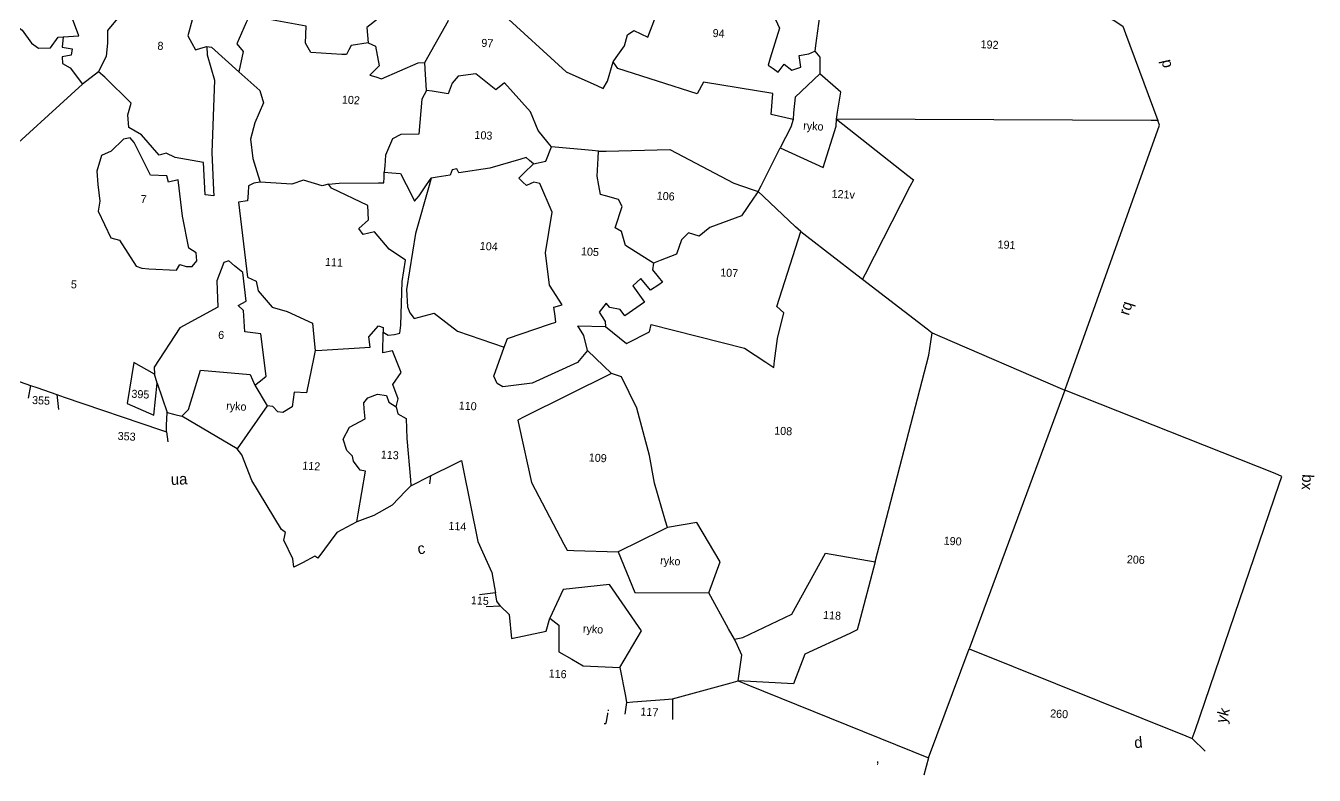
# Model space of a CAD drawing. Header units: metres. Extents: x 258064 to 260797, y 2207124 to 2209769.
# Drawn here: x 259153 to 260599, y 2207152 to 2207993 of the extents above; entities that cross this region are included whole.
import ezdxf

# ---------------------------------------------------------------- set-up
doc = ezdxf.new("R2010")
doc.units = ezdxf.units.M
doc.header["$MEASUREMENT"] = 0
for name, color, linetype in [('POLY_PARCEL', 6, 'Continuous'), ('POLY_WATER', 4, 'Continuous'), ('TEXT_MAPIN', 7, 'Continuous'), ('TEXT_MAPOUT', 7, 'Continuous'), ('TEXT_PARCEL', 7, 'Continuous')]:
    doc.layers.add(name, color=color, linetype=linetype)
doc.styles.add('TEXT_MAP', font='KRDEV050.TTF', dxfattribs={"height": 1.8})

# ---------------------------------------------------------------- blocks, each defined once
blk = doc.blocks.new('RRTE')
at = {"layer": 'POLY_PARCEL'}
for points in [[(260399.33, 2209064.53), (260404.16, 2209074.18), (260400.8, 2209083.89), (260397.19, 2209084.92), (260396.7, 2209090.36), (260397.8, 2209092.98), (260400.98, 2209089.2), (260409.77, 2209088.68), (260411.25, 2209088.59), (260412.04, 2209090.04), (260413.88, 2209093.41), (260417.91, 2209099.58), (260417.91, 2209101.1), (260416.32, 2209106.11), (260410.27, 2209111.73)], [(260318.06, 2209065.75), (260321.56, 2209066.15), (260318.68, 2209072.79), (260325.84, 2209073.91), (260325.39, 2209075.55), (260322.68, 2209079.15), (260320.82, 2209080.84), (260318.12, 2209085.11), (260317.16, 2209089.56), (260315.19, 2209090.74), (260315.92, 2209104.59), (260314.63, 2209105.49), (260314.8, 2209107.74)], [(260436.21, 2209104.22), (260424.85, 2209100.08), (260423.42, 2209099.56), (260423.36, 2209097.98), (260423.12, 2209091.68), (260424.15, 2209090.7), (260416.15, 2209083.68), (260415.92, 2209078.36), (260415.84, 2209076.66), (260431.12, 2209064.21), (260438.13, 2209061.49), (260439.62, 2209060.91), (260440.47, 2209062.62), (260441.48, 2209066.99)], [(260480.98, 2209101.19), (260481.77, 2209099.47), (260487.68, 2209086.51), (260486.6, 2209073.15), (260486.5, 2209071.88)], [(260326.42, 2209058.36), (260328, 2209061.96), (260328.17, 2209064.89), (260328, 2209067.7), (260332, 2209073.16), (260330.76, 2209075.86), (260323.88, 2209079.63), (260321.12, 2209082.73), (260319.66, 2209086.39), (260318.81, 2209090.94), (260319.64, 2209092.64), (260320.22, 2209093.81)], [(260522.06, 2209093.86), (260553.17, 2209082.47), (260555.14, 2209081.36), (260555.83, 2209079.76), (260564.14, 2209060.63)], [(260466.24, 2209091.04), (260466.6, 2209089.7), (260466.73, 2209087.14), (260475.71, 2209084.69), (260474.73, 2209082.62), (260473.27, 2209081.58), (260474.12, 2209079.08), (260477.3, 2209078.53), (260478.34, 2209076.64), (260476.64, 2209069.75), (260476.26, 2209068.21), (260477.42, 2209067.48), (260478.59, 2209066.74), (260479.81, 2209068.58), (260481.58, 2209067.35), (260483.6, 2209068.15), (260483.05, 2209070.71), (260485.19, 2209071.2), (260486.5, 2209071.88)], [(260387.64, 2209087.64), (260388.59, 2209087.3), (260387.47, 2209078.92), (260385.89, 2209076.72), (260388.2, 2209073.63), (260385.95, 2209071.6), (260386.45, 2209068.23)], [(260441.48, 2209066.99), (260442.14, 2209068.01), (260443.87, 2209070.71), (260444.42, 2209073.22), (260445.76, 2209074.25), (260448.94, 2209072.97), (260450.29, 2209077.18), (260451.94, 2209080.79)], [(260306.74, 2209070.82), (260306.56, 2209069.75), (260306.34, 2209068.4), (260307.57, 2209067.56), (260308.82, 2209066.71), (260311.08, 2209063.95), (260312.71, 2209062.88), (260315.41, 2209063.11), (260316.94, 2209065.64), (260318.06, 2209065.75)], [(260346.76, 2209071.19), (260345.97, 2209067.53), (260346.93, 2209065.96), (260347.83, 2209064.49), (260349.07, 2209064.93), (260350.37, 2209065.39)], [(260386.45, 2209068.23), (260382.65, 2209067.38), (260382.2, 2209066.38), (260381.7, 2209065.29), (260380.69, 2209065.29), (260373.7, 2209065.29), (260372.4, 2209067.38), (260372.34, 2209071.15), (260360.75, 2209072.62), (260359.5, 2209072.78), (260358.89, 2209071.2), (260357.02, 2209066.31), (260358.54, 2209064.73), (260357.86, 2209060.12)], [(260486.5, 2209071.88), (260487.68, 2209070.64), (260487.93, 2209066.86)], [(260386.45, 2209068.23), (260388.09, 2209067.55), (260389.21, 2209063.22), (260387.99, 2209061.86), (260387.24, 2209061.02), (260388.59, 2209060.68), (260389.89, 2209060.35), (260397.89, 2209064.34), (260399.33, 2209064.53)], [(260318.06, 2209065.75), (260317.95, 2209063.45), (260320.26, 2209063.17), (260320.09, 2209061.76), (260318.12, 2209061.25), (260318.29, 2209059.79), (260320.03, 2209058.89), (260323, 2209055.39)], [(260350.37, 2209065.39), (260350.53, 2209063.54), (260352.51, 2209057.96), (260352.79, 2209041.7), (260353.62, 2209033.31), (260353.75, 2209032.07), (260351.83, 2209032.13), (260351.04, 2209039.39), (260344.67, 2209040.12), (260342.59, 2209040.97), (260341.01, 2209040.46), (260336.84, 2209044.79), (260333.91, 2209046.31), (260333.52, 2209049.07), (260334.14, 2209051.77), (260327.89, 2209057.23), (260326.42, 2209058.36)], [(260350.37, 2209065.39), (260351.38, 2209065.28), (260357.86, 2209060.12)], [(260400.06, 2209058.3), (260399.5, 2209063.09), (260399.33, 2209064.53)], [(260482.5, 2209056.36), (260480.84, 2209056.63), (260477.55, 2209057.16), (260477.67, 2209061.92), (260461.96, 2209063.57), (260460.68, 2209060.88), (260442.64, 2209065.58), (260441.48, 2209066.99)], [(260428.79, 2209047.25), (260427.99, 2209048.1), (260425.55, 2209050.67), (260423.6, 2209054.76), (260417.48, 2209060.93), (260415.59, 2209059.28), (260410.94, 2209062.58), (260407.03, 2209061.84), (260405.75, 2209060.26), (260404.95, 2209057.81), (260401.35, 2209058.17), (260400.06, 2209058.3)], [(260357.86, 2209060.12), (260362.77, 2209056.18), (260363.78, 2209053.48), (260362.03, 2209048.86), (260361.3, 2209045.15), (260362.09, 2209040.87), (260363.46, 2209037.07), (260363.96, 2209035.67)], [(260564.14, 2209060.63), (260562.66, 2209060.56), (260492.21, 2209056.95)], [(260546.73, 2208999.14), (260547.1, 2209000.39), (260564.58, 2209059.62), (260564.14, 2209060.63)], [(260326.42, 2209058.36), (260323, 2209055.39)], [(260400.06, 2209058.3), (260399.13, 2209056.29), (260398.9, 2209048.41), (260394.85, 2209048.13), (260393.04, 2209047.01), (260391.69, 2209043.29), (260391.66, 2209040.91), (260391.65, 2209039.46)], [(260492.21, 2209056.95), (260508.91, 2209045.27), (260510.2, 2209044.37), (260510.2, 2209044.37), (260509.5, 2209042.81), (260500.54, 2209022.66), (260500.02, 2209021.51)], [(260323, 2209055.39), (260304.4, 2209036.59), (260301.53, 2209034.79), (260302.55, 2209032.94)], [(260424.93, 2209043.2), (260427.68, 2209043.94), (260428.79, 2209047.25)], [(260439.31, 2209046.82), (260437.93, 2209046.88), (260428.79, 2209047.25)], [(260439.31, 2209046.82), (260441.08, 2209046.96), (260455.32, 2209048.11), (260470.05, 2209041.39), (260474.25, 2209040.2), (260475.59, 2209039.82)], [(260475.59, 2209039.82), (260476.16, 2209041.11), (260479.99, 2209049.83)], [(260424.93, 2209043.2), (260424.02, 2209043.89), (260423.22, 2209044.49), (260422.02, 2209044.06), (260415.21, 2209041.68), (260408.37, 2209040.27), (260407.88, 2209041.13), (260406.78, 2209040.82), (260406.47, 2209039.6), (260403.52, 2209038.97), (260402.19, 2209038.69)], [(260453.06, 2209022.46), (260451.78, 2209023.17), (260446.58, 2209026.06), (260445.48, 2209029.12), (260444.01, 2209029.91), (260445.36, 2209034.73), (260444.44, 2209036.26), (260441.44, 2209036.93), (260440.34, 2209037.18), (260439.87, 2209039.13), (260439.37, 2209041.21), (260439.32, 2209045.29), (260439.31, 2209046.82)], [(260420.65, 2209001.81), (260421.27, 2209003.76), (260430.51, 2209007.48), (260431.9, 2209008.03), (260431.66, 2209009.35), (260431.29, 2209011.39), (260433.12, 2209012), (260430.07, 2209016.22), (260428.78, 2209023.42), (260429.7, 2209032.58), (260426.58, 2209038.87), (260425.24, 2209039.11), (260423.65, 2209038.26), (260422.77, 2209038.99), (260421.82, 2209039.78), (260422.88, 2209040.95), (260424.93, 2209043.2)], [(260379.3, 2209036.1), (260381.68, 2209036.47), (260390.45, 2209037), (260391.71, 2209037.08), (260391.68, 2209038.28), (260391.65, 2209039.46)], [(260391.65, 2209039.46), (260393.34, 2209039.43), (260395.31, 2209039.4), (260398.07, 2209034.62), (260398.8, 2209033.35), (260399.78, 2209034.64), (260401.29, 2209037.16), (260402.19, 2209038.69)], [(260402.19, 2209038.69), (260401.83, 2209037.04), (260399.38, 2209026.11), (260398.1, 2209013.47), (260398.53, 2209009.62), (260399.14, 2209008.28), (260400.18, 2209007.12), (260404.58, 2209008.52), (260410.02, 2209004.8), (260420.65, 2209001.81)], [(260475.59, 2209039.82), (260474.63, 2209038.27), (260472.13, 2209034.18), (260465.22, 2209031.13), (260462.9, 2209029.06), (260460.52, 2209029.67), (260458.99, 2209028.02), (260458.07, 2209024.78), (260454.48, 2209023.12), (260453.06, 2209022.46)], [(260485.63, 2209031.36), (260484.42, 2209032.37), (260476.85, 2209038.76), (260475.59, 2209039.82)], [(260363.96, 2209035.67), (260362.61, 2209035.37), (260361.45, 2209034.7), (260361.42, 2209033.04), (260361.39, 2209031.34), (260359.37, 2209030.97), (260362.37, 2209014.3), (260364.32, 2209013.45), (260364.87, 2209011.37), (260368.24, 2209007.83), (260371.66, 2209007.1), (260377.47, 2209004.78), (260378.17, 2209000.09), (260378.38, 2208998.67)], [(260379.3, 2209036.1), (260377.89, 2209035.67), (260373.68, 2209036.65), (260371.11, 2209035.61), (260365.16, 2209035.66), (260363.96, 2209035.67)], [(260393.42, 2209003.62), (260394.58, 2209003.07), (260395.93, 2209003.25), (260397.15, 2209003.62), (260397.27, 2209005.45), (260397.03, 2209015.22), (260397.51, 2209020.04), (260393.72, 2209022.3), (260390.24, 2209025.97), (260387.73, 2209025.29), (260386.63, 2209026.58), (260388.71, 2209028.59), (260388.35, 2209031.83), (260380.03, 2209035.25), (260379.3, 2209036.1)], [(260443.08, 2209007.67), (260447.97, 2209004.12), (260452.99, 2209007.06), (260453.29, 2209008.7), (260474.44, 2209004.61), (260479.46, 2209001.7), (260481.29, 2209000.64), (260481.38, 2209002.13), (260481.71, 2209007.18), (260482.87, 2209012.98), (260481.16, 2209014.32), (260485.63, 2209031.36)], [(260485.63, 2209031.36), (260487.04, 2209030.39), (260498.74, 2209022.39), (260500.02, 2209021.51)], [(260453.06, 2209022.46), (260452.88, 2209020.99), (260454.3, 2209019.44), (260455.33, 2209018.31), (260454.49, 2209017.69), (260452.7, 2209016.35), (260450.38, 2209018.86), (260448.67, 2209017.15), (260451.54, 2209013.61), (260447.32, 2209010.31), (260446.16, 2209011.65), (260443.84, 2209012.02), (260442.98, 2209012.93), (260442.5, 2209012.23), (260441.52, 2209010.8), (260442.92, 2209008.84), (260443.08, 2209007.67)], [(260500.02, 2209021.51), (260515.11, 2209011.15), (260516.28, 2209010.35)], [(260365.3, 2208990.19), (260366.51, 2208991.24), (260367.75, 2208992.32), (260366.04, 2209001.73), (260362.43, 2209002.03), (260361.88, 2209006.73), (260360.6, 2209007.83), (260362.31, 2209008.87), (260361.21, 2209015.28), (260359.31, 2209016.68), (260357.97, 2209017.66), (260356.87, 2209017.24), (260355.52, 2209013.08), (260356.07, 2209007.16), (260347.82, 2209002.09), (260342.56, 2208993), (260342.69, 2208991.41)], [(260506.4, 2208958.36), (260515.83, 2209005.27), (260516.1, 2209008.3), (260516.28, 2209010.35)], [(260516.28, 2209010.35), (260518.07, 2209009.69), (260545.61, 2208999.56), (260546.73, 2208999.14)], [(260439.36, 2209002.11), (260438.32, 2209005.41), (260436.91, 2209007.48), (260443.08, 2209007.67)], [(260378.38, 2208998.67), (260379.86, 2208998.85), (260390.67, 2209000.14), (260390.24, 2209002.46), (260392.26, 2209005.02), (260393.3, 2209004.72), (260393.42, 2209003.62)], [(260397.21, 2208987.13), (260397.58, 2208988.9), (260396.23, 2208992.08), (260397.94, 2208994.83), (260395.74, 2208999.59), (260393.54, 2208999.04), (260393.42, 2209003.62)], [(260439.36, 2209002.11), (260437.28, 2208999.3), (260427.38, 2208994.11), (260420.84, 2208992.89), (260419.55, 2208993.62), (260418.7, 2208995.15), (260420.65, 2209001.81)], [(260445.04, 2208997.22), (260439.36, 2209002.11)], [(260378.38, 2208998.67), (260378.17, 2208997.21), (260376.98, 2208989.09), (260374.23, 2208989.09), (260373.92, 2208985.79), (260371.9, 2208984.45), (260370.8, 2208984.51), (260369.58, 2208985.67), (260368.36, 2208985.73)], [(260546.73, 2208999.14), (260546.29, 2208997.71), (260528.5, 2208940.13)], [(260579.59, 2208922.83), (260580.11, 2208924.68), (260595.88, 2208980.79), (260596.38, 2208982.58), (260594.82, 2208983.11), (260546.73, 2208999.14)], [(260445.04, 2208997.22), (260426.03, 2208986.44), (260424.64, 2208985.65), (260425.02, 2208984.27), (260428.49, 2208971.85), (260436.48, 2208958.5), (260437.29, 2208957.14), (260438.8, 2208957.17), (260448.71, 2208957.41)], [(260459.46, 2208963.46), (260458.96, 2208964.89), (260455.98, 2208973.23), (260454.51, 2208979.4), (260451.09, 2208989.78), (260447.3, 2208996.61), (260445.04, 2208997.22)], [(260342.69, 2208991.41), (260337.98, 2208993.79), (260337, 2208984.51), (260343.05, 2208982.25), (260343.42, 2208989.45)], [(260299.94, 2208991.72), (260315.1, 2208987.32)], [(260343.42, 2208989.45), (260342.69, 2208991.41)], [(260343.42, 2208989.45), (260346.02, 2208983)], [(260389.86, 2208960.86), (260390.06, 2208962.67), (260391.16, 2208972.3), (260389.94, 2208972.48), (260388.35, 2208974.43), (260388.04, 2208975.53), (260386.7, 2208976.75), (260385.78, 2208979.2), (260387.06, 2208982), (260390.42, 2208984.02), (260390.06, 2208986.28), (260389.94, 2208987.62), (260390.79, 2208988.78), (260392.87, 2208989.7), (260394.89, 2208989.51), (260395.5, 2208988.05), (260397.21, 2208987.13)], [(260315.1, 2208987.32), (260314.73, 2208984.49)], [(260315.1, 2208987.32), (260316.54, 2208986.92), (260321.09, 2208985.63)], [(260397.21, 2208987.13), (260397.67, 2208985.57), (260399.58, 2208984.62), (260400.03, 2208980.17), (260401.33, 2208970.93), (260401.52, 2208969.63)], [(260321.09, 2208985.63), (260322.78, 2208985.16), (260344.75, 2208979.05), (260346.1, 2208978.67)], [(260321.09, 2208985.63), (260321.7, 2208982.32)], [(260346.1, 2208978.67), (260346.08, 2208980.15), (260346.02, 2208983)], [(260346.02, 2208983), (260347.81, 2208982.65), (260349.34, 2208982.35)], [(260346.1, 2208978.67), (260346.54, 2208976.4)], [(260389.86, 2208960.86), (260385.49, 2208958.27), (260381.6, 2208952.29), (260380.87, 2208952.69), (260378.19, 2208951.06), (260376.34, 2208949.94), (260376.01, 2208951.8), (260373.75, 2208955.88), (260373.99, 2208957.58), (260373.06, 2208958.23), (260373.06, 2208958.23), (260365.81, 2208968.82), (260363.27, 2208974.43), (260362.13, 2208975.72)], [(260405.79, 2208972.08), (260411.2, 2208975.18), (260412.52, 2208975.93), (260412.92, 2208974.42), (260417.22, 2208957.99), (260420.73, 2208951.25), (260421.49, 2208947.91), (260421.76, 2208946.73)], [(260401.52, 2208969.63), (260405.79, 2208972.08)], [(260405.79, 2208972.08), (260405.65, 2208970.31)], [(260401.52, 2208969.63), (260400.4, 2208968.34), (260397.55, 2208965.06), (260393.58, 2208962.55), (260391.02, 2208961.39), (260389.86, 2208960.86)], [(260475.88, 2208939.34), (260477.74, 2208939.84), (260488.41, 2208945.66), (260495.17, 2208959.73), (260506.4, 2208958.36)], [(260506.4, 2208958.36), (260503.52, 2208944.29), (260503.24, 2208942.94), (260501.61, 2208942.07), (260491.82, 2208936.86), (260489.65, 2208930.05), (260477.23, 2208930.05)], [(260475.88, 2208939.34), (260474.36, 2208941.54), (260469.52, 2208949.35)], [(260421.76, 2208946.73), (260418.22, 2208946.07)], [(260423.05, 2208943.78), (260422.19, 2208944.86), (260421.76, 2208946.73)], [(260423.05, 2208943.78), (260419.87, 2208943.45)], [(260423.05, 2208943.78), (260425.13, 2208942.03), (260425.91, 2208936.73), (260433.6, 2208938.76), (260434.25, 2208941.75)], [(260477.23, 2208930.05), (260477.74, 2208935.87), (260476.61, 2208937.98), (260475.88, 2208939.34)], [(260520.76, 2208915.24), (260528.5, 2208940.13)], [(260528.5, 2208940.13), (260578.07, 2208923.34), (260579.59, 2208922.83)], [(260450.52, 2208931.56), (260452.15, 2208925.19), (260452.5, 2208923.84)], [(260462.7, 2208925.21), (260475.64, 2208929.52), (260477.23, 2208930.05)], [(260477.23, 2208930.05), (260479.44, 2208929.3), (260520.76, 2208915.24)], [(260452.5, 2208923.84), (260452.26, 2208921.18)], [(260452.5, 2208923.84), (260453.87, 2208924.02), (260460.97, 2208924.98), (260462.7, 2208925.21)], [(260462.7, 2208925.21), (260462.98, 2208920.57)], [(260579.59, 2208922.83), (260582.61, 2208920.13)], [(260520.76, 2208915.24), (260519.94, 2208911.25)]]:
    blk.add_lwpolyline(points, dxfattribs=at)
blk.add_lwpolyline([(260347.04, 2209027.09), (260345.57, 2209035.19), (260343.49, 2209034.57), (260342.98, 2209035.92), (260339.37, 2209035.87), (260335.26, 2209042.96), (260334.3, 2209043.97), (260332.84, 2209043.63), (260330.25, 2209040.76), (260328.16, 2209039.69), (260327.26, 2209036.09), (260327.65, 2209033.11), (260328.33, 2209029.45), (260328.05, 2209027.14), (260331.26, 2209021.4), (260333.23, 2209020.95), (260337.29, 2209015.38), (260338.59, 2209014.93), (260340.16, 2209014.93), (260346.36, 2209014.93), (260347.04, 2209016.28), (260348.5, 2209015.89), (260349.8, 2209016), (260350.81, 2209017.29), (260350.53, 2209019.09), (260348.84, 2209020.05)], close=True, dxfattribs=at)
at = {"layer": 'POLY_WATER'}
for points in [[(260487.93, 2209066.86), (260482.68, 2209061.37), (260482.55, 2209057.88), (260482.5, 2209056.36)], [(260492.21, 2209056.95), (260492.38, 2209058.57), (260492.83, 2209063.02), (260487.93, 2209066.86)], [(260479.99, 2209049.83), (260489.83, 2209045.98), (260492.22, 2209055.39), (260492.21, 2209056.95)], [(260482.5, 2209056.36), (260482.07, 2209054.59), (260479.99, 2209049.83)], [(260349.34, 2208982.35), (260350.76, 2208983.96), (260352.96, 2208992.87), (260364.14, 2208992.51), (260365.3, 2208990.19)], [(260365.3, 2208990.19), (260368.36, 2208985.73)], [(260368.36, 2208985.73), (260362.13, 2208975.72)], [(260362.13, 2208975.72), (260349.34, 2208982.35)], [(260459.46, 2208963.46), (260458.16, 2208962.73), (260448.71, 2208957.41)], [(260469.52, 2208949.35), (260471.69, 2208956.5), (260466, 2208964.99), (260459.46, 2208963.46)], [(260448.71, 2208957.41), (260452.99, 2208948.56), (260469.52, 2208949.35)], [(260450.52, 2208931.56), (260454.93, 2208940.04), (260447.22, 2208950.05), (260436.9, 2208948.34), (260434.25, 2208941.75)], [(260434.25, 2208941.75), (260436.35, 2208940.29), (260436.68, 2208934.31), (260439.69, 2208932.81), (260442.34, 2208931.48), (260450.52, 2208931.56)]]:
    blk.add_lwpolyline(points, dxfattribs=at)
at = {"layer": 'TEXT_MAPIN', "style": 'TEXT_MAP'}
for p in [(260484.86, 2209054.22), (260359.18, 2208984.35), (260458.25, 2208955.14), (260441.81, 2208938.94)]:
    blk.add_text('ryko', height=1.8, dxfattribs=at).set_placement(p)
at = {"layer": 'TEXT_MAPOUT', "style": 'TEXT_MAP'}
for s, rotation, p in [('d', 105.9615, (260566.6, 2209072.86)), ('rq', 75.9494, (260560.13, 2209016.54)), ('xq', 90, (260602.86, 2208979.84)), ('ua', 5.7045, (260347.8, 2208966.8)), ('c', 14.0219, (260404.07, 2208954.31)), ('yk', 78.099, (260586.97, 2208926.49)), ('j', 353.2973, (260447.84, 2208919.43)), ('d', 8.737, (260566.82, 2208919.92)), (',', 2.2882, (260508.98, 2208913.41))]:
    blk.add_text(s, height=2.5, rotation=rotation, dxfattribs=at).set_placement(p)
for s, p in [('355', (260315.65, 2208983.22)), ('353', (260335.27, 2208976.25)), ('114', (260410.41, 2208960.27)), ('115', (260416.37, 2208943.9)), ('116', (260434.7, 2208928.48)), ('260', (260547.46, 2208925.78)), ('117', (260455.73, 2208921.1))]:
    blk.add_text(s, height=1.8, dxfattribs=at).set_placement(p)
at = {"layer": 'TEXT_PARCEL', "style": 'TEXT_MAP'}
for s, p in [('192', (260523.55, 2209074.67)), ('94', (260463.43, 2209073.81)), ('97', (260411.77, 2209068.73)), ('8', (260339.3, 2209064.04)), ('102', (260381.27, 2209054.31)), ('103', (260411.38, 2209048.06)), ('106', (260452.94, 2209036.72)), ('121v', (260492.06, 2209039.34)), ('7', (260337.45, 2209029.54)), ('191', (260529.85, 2209030.08)), ('104', (260413.95, 2209023.28)), ('105', (260436.68, 2209023.33)), ('107', (260468.11, 2209020.35)), ('111', (260379.51, 2209017.78)), ('5', (260322.89, 2209009.6)), ('6', (260356.5, 2209000.12)), ('395', (260337.81, 2208985.86)), ('110', (260411.23, 2208987.31)), ('108', (260482.17, 2208985.64)), ('109', (260440.99, 2208977.31)), ('113', (260394.4, 2208975.37)), ('112', (260376.97, 2208971.91)), ('190', (260521.48, 2208963.1)), ('206', (260562.71, 2208961.23)), ('118', (260495.41, 2208944.98))]:
    blk.add_text(s, height=1.8, dxfattribs=at).set_placement(p)

msp = doc.modelspace()

# ---------------------------------------------------------------- block references
at = {"xscale": 5.008630557071828, "yscale": 5.008630557071828, "zscale": 5.008630557071828, "rotation": 356.8138073875259}
msp.add_blockref('RRTE', (-1657596, -8766841.5), dxfattribs=at)

doc.saveas('drawing.dxf')
